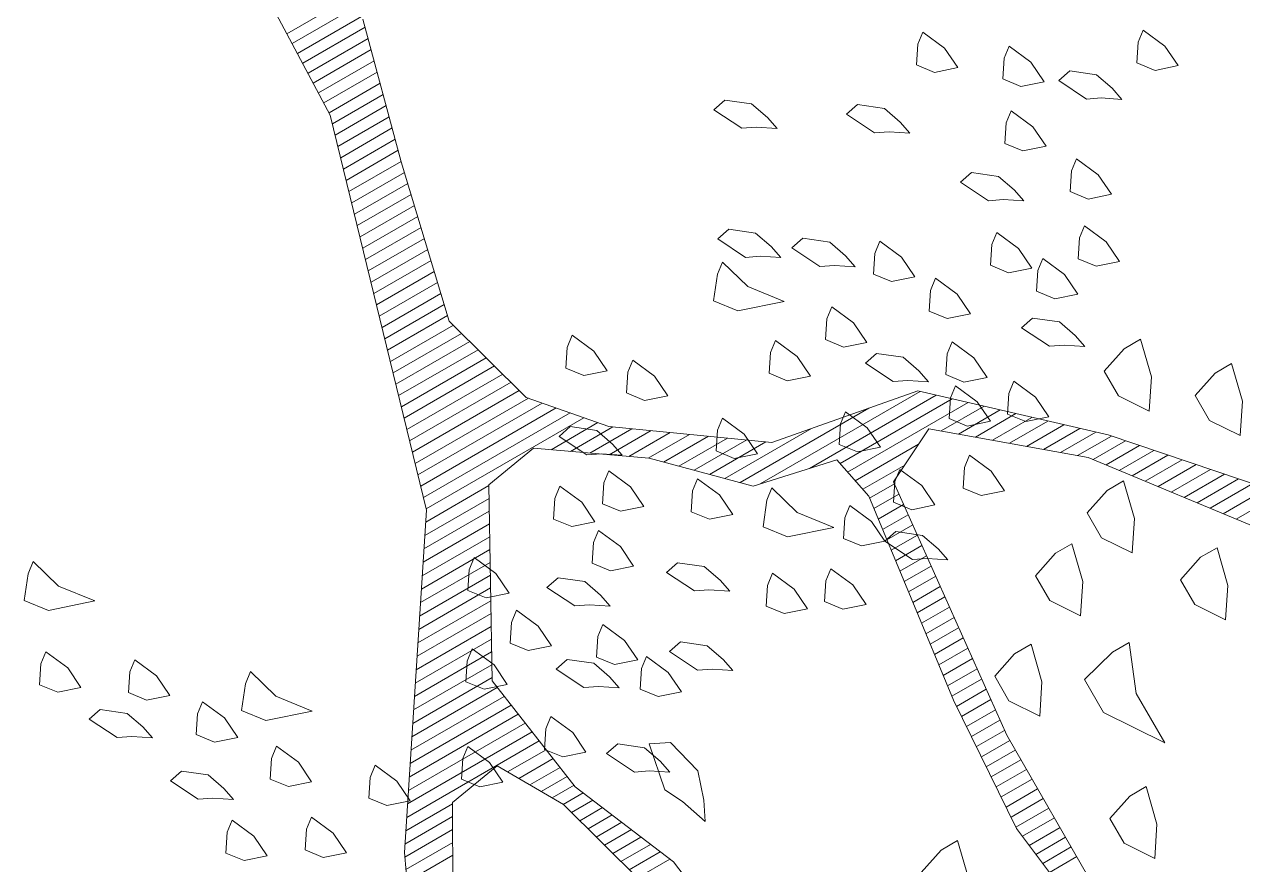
# Model space of a CAD drawing. Header units: metres. Extents: x 12093 to 20303, y 514 to 1412.
# Drawn here: x 19764.292 to 19765.852, y 685.999 to 687.075 of the extents above; entities that cross this region are included whole.
import ezdxf

# ---------------------------------------------------------------- set-up
doc = ezdxf.new("R2010")
doc.units = ezdxf.units.M
doc.layers.add('ARBOLES', color=52, linetype='Continuous', lineweight=13)
doc.layers.add('grass', color=64, linetype='Continuous', lineweight=13)

# ---------------------------------------------------------------- blocks, each defined once
blk = doc.blocks.new('ghgfghgh')
at = {"layer": 'ARBOLES', "lineweight": 20}
for p, q in [((20001.65568, 663.70906), (20001.54716, 663.91237)), ((20001.62066, 663.77468), (20001.67282, 663.8048)), ((20001.62491, 663.76671), (20001.67684, 663.7967)), ((20001.62916, 663.75874), (20001.68087, 663.7886)), ((20001.682, 663.78631), (20001.71299, 663.67122)), ((20001.63342, 663.75078), (20001.68375, 663.77983)), ((20001.63767, 663.74281), (20001.68618, 663.77081)), ((20001.64192, 663.73484), (20001.6886, 663.76179)), ((20001.64618, 663.72687), (20001.69103, 663.75277)), ((20001.65043, 663.7189), (20001.69346, 663.74374)), ((20001.65468, 663.71093), (20001.69589, 663.73472)), ((20001.65739, 663.70206), (20001.69832, 663.7257)), ((20001.65961, 663.69292), (20001.70075, 663.71668)), ((20001.73329, 663.39038), (20001.65568, 663.70906)), ((20001.66184, 663.68378), (20001.70318, 663.70765)), ((20001.66406, 663.67464), (20001.70561, 663.69863)), ((20001.66629, 663.6655), (20001.70804, 663.68961)), ((20001.66851, 663.65636), (20001.71047, 663.68059)), ((20001.67074, 663.64722), (20001.7129, 663.67156)), ((20001.71299, 663.67122), (20001.75165, 663.54283)), ((20001.67297, 663.63808), (20001.71556, 663.66268)), ((20001.67519, 663.62894), (20001.71824, 663.6538)), ((20001.67742, 663.61981), (20001.72091, 663.64492)), ((20001.67964, 663.61067), (20001.72358, 663.63604)), ((20001.68187, 663.60153), (20001.72626, 663.62715)), ((20001.68409, 663.59239), (20001.72893, 663.61827)), ((20001.68632, 663.58325), (20001.73161, 663.60939)), ((20001.68855, 663.57411), (20001.73428, 663.60051)), ((20001.69077, 663.56497), (20001.73696, 663.59163)), ((20001.693, 663.55583), (20001.73963, 663.58275)), ((20001.69522, 663.54669), (20001.74231, 663.57387)), ((20001.69745, 663.53755), (20001.74498, 663.56499)), ((20001.69967, 663.52841), (20001.74765, 663.55611)), ((20001.7019, 663.51927), (20001.75033, 663.54723)), ((20001.70413, 663.51013), (20001.75501, 663.53951)), ((20001.75165, 663.54283), (20001.81383, 663.48121)), ((20001.70635, 663.50099), (20001.76166, 663.53292)), ((20001.70858, 663.49185), (20001.7683, 663.52633)), ((20001.7108, 663.48271), (20001.77495, 663.51974)), ((20001.71303, 663.47357), (20001.7816, 663.51315)), ((20001.71525, 663.46443), (20001.78824, 663.50657)), ((20001.71748, 663.45529), (20001.79489, 663.49998)), ((20001.71971, 663.44615), (20001.80154, 663.49339)), ((20001.72193, 663.43701), (20001.80818, 663.4868)), ((20001.72416, 663.42787), (20001.81552, 663.48061)), ((20002.00265, 663.41143), (20002.1318, 663.486)), ((20002.01207, 663.44495), (20002.12997, 663.48642)), ((20002.04235, 663.42393), (20002.1447, 663.48302)), ((20002.06719, 663.42784), (20002.15759, 663.48003)), ((20002.12997, 663.48642), (20002.28344, 663.45092)), ((20001.72638, 663.41873), (20001.82673, 663.47667)), ((20001.72861, 663.40959), (20001.83795, 663.47272)), ((20001.98641, 663.41248), (20002.09035, 663.47249)), ((20002.07327, 663.42093), (20002.17048, 663.47705)), ((20002.14886, 663.45415), (20002.18337, 663.47407)), ((20002.16262, 663.45167), (20002.19626, 663.47109)), ((20001.73084, 663.40045), (20001.84917, 663.46877)), ((20001.73306, 663.39131), (20001.86038, 663.46482)), ((20002.17637, 663.44918), (20002.20915, 663.46811)), ((20002.19013, 663.4467), (20002.22204, 663.46512)), ((20002.20388, 663.44421), (20002.23493, 663.46214)), ((20001.97408, 663.41579), (20002.04413, 663.45623)), ((20002.13867, 663.45599), (20002.11029, 663.41301)), ((20002.26734, 663.43275), (20002.13867, 663.45599)), ((20002.21764, 663.44173), (20002.24782, 663.45916)), ((20002.23139, 663.43925), (20002.26072, 663.45618)), ((20002.24514, 663.43676), (20002.27361, 663.4532)), ((20002.28344, 663.45092), (20002.44844, 663.39547)), ((20002.07935, 663.41401), (20002.13043, 663.44351)), ((20002.2589, 663.43428), (20002.28615, 663.45001)), ((20002.27139, 663.43107), (20002.29756, 663.44617)), ((20002.28188, 663.4267), (20002.30897, 663.44234)), ((20001.81972, 663.44029), (20001.78367, 663.41061)), ((20002.0645, 663.4309), (20001.99699, 663.40965)), ((20002.09035, 663.40149), (20002.0645, 663.4309)), ((20002.41903, 663.36962), (20002.26734, 663.43275)), ((20002.29238, 663.42233), (20002.32039, 663.4385)), ((20002.30287, 663.41797), (20002.3318, 663.43467)), ((20002.31336, 663.4136), (20002.34321, 663.43083)), ((20002.08542, 663.4071), (20002.11931, 663.42666)), ((20002.32386, 663.40923), (20002.35462, 663.427)), ((20002.33435, 663.40487), (20002.36604, 663.42316)), ((20002.09101, 663.3999), (20002.111, 663.41144)), ((20002.11029, 663.41301), (20002.20167, 663.20867)), ((20002.34484, 663.4005), (20002.37745, 663.41932)), ((20002.35534, 663.39613), (20002.38886, 663.41549)), ((20002.36583, 663.39177), (20002.40028, 663.41165)), ((20001.73266, 663.38065), (20001.78368, 663.41011)), ((20001.78367, 663.41061), (20001.78628, 663.25253)), ((20002.15869, 663.23705), (20002.09035, 663.40149)), ((20002.09451, 663.39149), (20002.1147, 663.40315)), ((20002.37632, 663.3874), (20002.41169, 663.40782)), ((20002.38681, 663.38303), (20002.4231, 663.40398)), ((20001.73196, 663.36982), (20001.78385, 663.39978)), ((20002.098, 663.38308), (20002.11841, 663.39487)), ((20001.71547, 663.11414), (20001.73329, 663.39038)), ((20001.73126, 663.359), (20001.78402, 663.38945)), ((20002.10149, 663.37468), (20002.12211, 663.38658)), ((20001.73056, 663.34817), (20001.78419, 663.37913)), ((20002.10499, 663.36627), (20002.12582, 663.37829)), ((20001.72987, 663.33734), (20001.78436, 663.3688)), ((20002.10848, 663.35786), (20002.12952, 663.37001)), ((20002.11198, 663.34945), (20002.13323, 663.36172)), ((20001.72917, 663.32651), (20001.78453, 663.35847)), ((20002.11547, 663.34105), (20002.13694, 663.35344)), ((20001.72847, 663.31568), (20001.7847, 663.34815)), ((20002.11897, 663.33264), (20002.14064, 663.34515)), ((20001.72777, 663.30485), (20001.78487, 663.33782)), ((20002.12246, 663.32423), (20002.14435, 663.33687)), ((20001.72707, 663.29403), (20001.78504, 663.32749)), ((20002.12595, 663.31582), (20002.14805, 663.32858)), ((20001.72637, 663.2832), (20001.78521, 663.31717)), ((20002.12945, 663.30742), (20002.15176, 663.32029)), ((20001.72568, 663.27237), (20001.78538, 663.30684)), ((20002.13294, 663.29901), (20002.15546, 663.31201)), ((20002.13644, 663.2906), (20002.15917, 663.30372)), ((20001.72498, 663.26154), (20001.78555, 663.29651)), ((20002.13993, 663.28219), (20002.16287, 663.29544)), ((20001.72428, 663.25071), (20001.78572, 663.28619)), ((20002.14343, 663.27379), (20002.16658, 663.28715)), ((20001.72358, 663.23989), (20001.78589, 663.27586)), ((20002.14692, 663.26538), (20002.17028, 663.27887)), ((20001.72288, 663.22906), (20001.78606, 663.26554)), ((20002.15041, 663.25697), (20002.17399, 663.27058)), ((20001.72219, 663.21823), (20001.78623, 663.25521)), ((20002.15391, 663.24856), (20002.17769, 663.2623)), ((20002.1574, 663.24016), (20002.1814, 663.25401)), ((20001.72149, 663.2074), (20001.79045, 663.24722)), ((20001.78628, 663.25253), (20001.85332, 663.16713)), ((20002.16121, 663.23193), (20002.1851, 663.24572)), ((20001.72079, 663.19657), (20001.79608, 663.24004)), ((20002.20963, 663.13347), (20002.15869, 663.23705)), ((20002.1652, 663.22381), (20002.18881, 663.23744)), ((20001.71939, 663.17492), (20001.80734, 663.2257)), ((20001.72009, 663.18575), (20001.80171, 663.23287)), ((20002.1692, 663.21569), (20002.19251, 663.22915)), ((20001.71869, 663.16409), (20001.81297, 663.21852)), ((20002.17319, 663.20757), (20002.19622, 663.22087)), ((20001.718, 663.15326), (20001.81861, 663.21135)), ((20002.17718, 663.19945), (20002.19993, 663.21258)), ((20002.18118, 663.19133), (20002.20406, 663.20454)), ((20002.20167, 663.20867), (20002.28229, 663.06904)), ((20001.7173, 663.14243), (20001.82424, 663.20418)), ((20001.79882, 663.17907), (20001.82987, 663.197)), ((20002.18517, 663.18321), (20002.20857, 663.19672)), ((20001.8078, 663.17383), (20001.8355, 663.18983)), ((20002.18916, 663.17509), (20002.21309, 663.1889)), ((20001.79039, 663.18399), (20001.75434, 663.15431)), ((20001.84386, 663.1528), (20001.79039, 663.18399)), ((20001.81678, 663.1686), (20001.84113, 663.18265)), ((20001.82576, 663.16336), (20001.84676, 663.17548)), ((20002.19315, 663.16697), (20002.2176, 663.18109)), ((20001.83474, 663.15812), (20001.85239, 663.16831)), ((20001.85332, 663.16713), (20001.93263, 663.10653)), ((20002.19715, 663.15885), (20002.22211, 663.17327)), ((20002.20114, 663.15073), (20002.22663, 663.16545)), ((20001.84372, 663.15288), (20001.85981, 663.16217)), ((20001.85041, 663.14631), (20001.86758, 663.15623)), ((20002.20513, 663.14261), (20002.23114, 663.15763)), ((20001.7166, 663.13161), (20001.75434, 663.1534)), ((20001.75434, 663.15431), (20001.75489, 663.03051)), ((20001.90603, 663.09118), (20001.84386, 663.1528)), ((20001.85705, 663.13972), (20001.87536, 663.15029)), ((20002.20913, 663.13449), (20002.23566, 663.14981)), ((20001.7159, 663.12078), (20001.75439, 663.143)), ((20001.8637, 663.13314), (20001.88313, 663.14435)), ((20001.87035, 663.12655), (20001.8909, 663.13841)), ((20002.2144, 663.12711), (20002.24017, 663.14199)), ((20001.71581, 663.1103), (20001.75443, 663.1326)), ((20001.87699, 663.11996), (20001.89867, 663.13248)), ((20001.88364, 663.11337), (20001.90644, 663.12654)), ((20002.32555, 662.97876), (20002.20963, 663.13347)), ((20002.21985, 663.11983), (20002.24468, 663.13417)), ((20002.2253, 663.11256), (20002.2492, 663.12636)), ((20001.71667, 663.10037), (20001.75448, 663.1222)), ((20001.89029, 663.10679), (20001.91421, 663.1206)), ((20002.23075, 663.10528), (20002.25371, 663.11854)), ((20001.72651, 662.98753), (20001.71547, 663.11414)), ((20001.71754, 663.09045), (20001.75453, 663.1118)), ((20001.89693, 663.1002), (20001.92199, 663.11466)), ((20001.90358, 663.09361), (20001.92976, 663.10872)), ((20001.93263, 663.10653), (20002.00351, 663.01447)), ((20002.2362, 663.098), (20002.25823, 663.11072))]:
    blk.add_line(p, q, dxfattribs=at)
at = {"layer": 'grass'}
for p, q in [((20002.13384, 663.77601), (20002.12983, 663.76621)), ((20002.15144, 663.7631), (20002.13384, 663.77601)), ((20002.31182, 663.77762), (20002.30781, 663.76782)), ((20002.32942, 663.7647), (20002.31182, 663.77762)), ((20002.12983, 663.76621), (20002.12872, 663.7495)), ((20002.30781, 663.76782), (20002.3067, 663.75111)), ((20002.16214, 663.74728), (20002.15144, 663.7631)), ((20002.20356, 663.76467), (20002.19956, 663.75487)), ((20002.22117, 663.75175), (20002.20356, 663.76467)), ((20002.34012, 663.74889), (20002.32942, 663.7647)), ((20002.12872, 663.7495), (20002.14343, 663.74349)), ((20002.14343, 663.74349), (20002.16214, 663.74728)), ((20002.19956, 663.75487), (20002.19845, 663.73816)), ((20002.23186, 663.73594), (20002.22117, 663.75175)), ((20002.3067, 663.75111), (20002.32141, 663.7451)), ((20002.32141, 663.7451), (20002.34012, 663.74889)), ((20002.19845, 663.73816), (20002.21315, 663.73215)), ((20002.21315, 663.73215), (20002.23186, 663.73594)), ((20002.24367, 663.73684), (20002.25258, 663.74463)), ((20002.26617, 663.72192), (20002.24367, 663.73684)), ((20002.25258, 663.74463), (20002.27418, 663.74152)), ((20002.27418, 663.74152), (20002.28688, 663.73061)), ((20002.28688, 663.73061), (20002.29468, 663.7217)), ((20001.96523, 663.71337), (20001.97414, 663.72117)), ((20001.97414, 663.72117), (20001.99575, 663.71806)), ((20001.99575, 663.71806), (20002.00845, 663.70715)), ((20002.07238, 663.70962), (20002.08128, 663.71741)), ((20002.08128, 663.71741), (20002.10289, 663.7143)), ((20002.27798, 663.72281), (20002.26617, 663.72192)), ((20002.29468, 663.7217), (20002.27798, 663.72281)), ((20001.98773, 663.69846), (20001.96523, 663.71337)), ((20002.00845, 663.70715), (20002.01624, 663.69824)), ((20002.09488, 663.6947), (20002.07238, 663.70962)), ((20002.10289, 663.7143), (20002.11559, 663.70339)), ((20002.20514, 663.71255), (20002.20113, 663.70274)), ((20002.22274, 663.69963), (20002.20514, 663.71255)), ((20001.99954, 663.69935), (20001.98773, 663.69846)), ((20002.01624, 663.69824), (20001.99954, 663.69935)), ((20002.11559, 663.70339), (20002.12339, 663.69448)), ((20002.20113, 663.70274), (20002.20002, 663.68604)), ((20002.23344, 663.68382), (20002.22274, 663.69963)), ((20002.10668, 663.69559), (20002.09488, 663.6947)), ((20002.12339, 663.69448), (20002.10668, 663.69559)), ((20002.20002, 663.68604), (20002.21473, 663.68003)), ((20002.21473, 663.68003), (20002.23344, 663.68382)), ((20002.25794, 663.6738), (20002.25393, 663.664)), ((20002.27554, 663.66089), (20002.25794, 663.6738)), ((20002.16439, 663.65484), (20002.1733, 663.66264)), ((20002.1733, 663.66264), (20002.19491, 663.65953)), ((20002.19491, 663.65953), (20002.20761, 663.64862)), ((20002.25393, 663.664), (20002.25283, 663.64729)), ((20002.28624, 663.64507), (20002.27554, 663.66089)), ((20002.18689, 663.63992), (20002.16439, 663.65484)), ((20002.20761, 663.64862), (20002.2154, 663.63971)), ((20002.25283, 663.64729), (20002.26753, 663.64128)), ((20002.1987, 663.64082), (20002.18689, 663.63992)), ((20002.2154, 663.63971), (20002.1987, 663.64082)), ((20002.26753, 663.64128), (20002.28624, 663.64507)), ((20002.26442, 663.61967), (20002.26041, 663.60987)), ((20002.28202, 663.60676), (20002.26442, 663.61967)), ((20001.96838, 663.60913), (20001.97729, 663.61693)), ((20001.99088, 663.59421), (20001.96838, 663.60913)), ((20001.97729, 663.61693), (20001.99889, 663.61381)), ((20001.99889, 663.61381), (20002.01159, 663.6029)), ((20002.0283, 663.60179), (20002.03721, 663.60959)), ((20002.03721, 663.60959), (20002.05882, 663.60648)), ((20002.19358, 663.61431), (20002.18957, 663.60451)), ((20002.21118, 663.60139), (20002.19358, 663.61431)), ((20002.26041, 663.60987), (20002.2593, 663.59316)), ((20002.01159, 663.6029), (20002.01939, 663.59399)), ((20002.0508, 663.58687), (20002.0283, 663.60179)), ((20002.05882, 663.60648), (20002.07152, 663.59557)), ((20002.09914, 663.60716), (20002.09513, 663.59735)), ((20002.11674, 663.59424), (20002.09914, 663.60716)), ((20002.18957, 663.60451), (20002.18847, 663.5878)), ((20002.22188, 663.58558), (20002.21118, 663.60139)), ((20002.29271, 663.59095), (20002.28202, 663.60676)), ((20001.97217, 663.59042), (20001.96816, 663.58061)), ((20001.99267, 663.5706), (20001.97217, 663.59042)), ((20002.00269, 663.5951), (20001.99088, 663.59421)), ((20002.01939, 663.59399), (20002.00269, 663.5951)), ((20002.07152, 663.59557), (20002.07932, 663.58666)), ((20002.09513, 663.59735), (20002.09402, 663.58065)), ((20002.12743, 663.57843), (20002.11674, 663.59424)), ((20002.23079, 663.59338), (20002.22678, 663.58358)), ((20002.24839, 663.58046), (20002.23079, 663.59338)), ((20002.2593, 663.59316), (20002.274, 663.58715)), ((20002.274, 663.58715), (20002.29271, 663.59095)), ((20001.96816, 663.58061), (20001.96505, 663.55901)), ((20002.06261, 663.58777), (20002.0508, 663.58687)), ((20002.07932, 663.58666), (20002.06261, 663.58777)), ((20002.09402, 663.58065), (20002.10872, 663.57464)), ((20002.10872, 663.57464), (20002.12743, 663.57843)), ((20002.18847, 663.5878), (20002.20317, 663.58179)), ((20002.20317, 663.58179), (20002.22188, 663.58558)), ((20002.22678, 663.58358), (20002.22567, 663.56687)), ((20002.25909, 663.56465), (20002.24839, 663.58046)), ((20002.02208, 663.55858), (20001.99267, 663.5706)), ((20002.14414, 663.57732), (20002.14013, 663.56752)), ((20002.16174, 663.5644), (20002.14414, 663.57732)), ((20001.96505, 663.55901), (20001.98465, 663.55099)), ((20001.98465, 663.55099), (20002.02208, 663.55858)), ((20002.14013, 663.56752), (20002.13902, 663.55081)), ((20002.17244, 663.54859), (20002.16174, 663.5644)), ((20002.22567, 663.56687), (20002.24038, 663.56086)), ((20002.24038, 663.56086), (20002.25909, 663.56465)), ((20002.06039, 663.55435), (20002.05638, 663.54455)), ((20002.07799, 663.54144), (20002.06039, 663.55435)), ((20002.13902, 663.55081), (20002.15373, 663.5448)), ((20002.15373, 663.5448), (20002.17244, 663.54859)), ((20002.05638, 663.54455), (20002.05527, 663.52784)), ((20002.08869, 663.52563), (20002.07799, 663.54144)), ((20002.21365, 663.53746), (20002.22256, 663.54526)), ((20002.22256, 663.54526), (20002.24417, 663.54215)), ((20002.24417, 663.54215), (20002.25687, 663.53124)), ((20001.85078, 663.53135), (20001.84678, 663.52155)), ((20001.86838, 663.51844), (20001.85078, 663.53135)), ((20002.23615, 663.52255), (20002.21365, 663.53746)), ((20002.25687, 663.53124), (20002.26467, 663.52233)), ((20001.84678, 663.52155), (20001.84567, 663.50485)), ((20002.01496, 663.52717), (20002.01095, 663.51736)), ((20002.03256, 663.51425), (20002.01496, 663.52717)), ((20002.05527, 663.52784), (20002.06998, 663.52183)), ((20002.06998, 663.52183), (20002.08869, 663.52563)), ((20002.15752, 663.52609), (20002.15351, 663.51629)), ((20002.17512, 663.51317), (20002.15752, 663.52609)), ((20002.24796, 663.52344), (20002.23615, 663.52255)), ((20002.26467, 663.52233), (20002.24796, 663.52344)), ((20002.29647, 663.5205), (20002.28036, 663.50233)), ((20002.30976, 663.52817), (20002.29647, 663.5205)), ((20002.31847, 663.49774), (20002.30976, 663.52817)), ((20001.87908, 663.50263), (20001.86838, 663.51844)), ((20001.8998, 663.51132), (20001.89579, 663.50152)), ((20001.9174, 663.4984), (20001.8998, 663.51132)), ((20002.01095, 663.51736), (20002.00984, 663.50066)), ((20002.04325, 663.49844), (20002.03256, 663.51425)), ((20002.08758, 663.50892), (20002.09649, 663.51672)), ((20002.09649, 663.51672), (20002.1181, 663.5136)), ((20002.1181, 663.5136), (20002.1308, 663.50269)), ((20002.15351, 663.51629), (20002.1524, 663.49958)), ((20002.18582, 663.49736), (20002.17512, 663.51317)), ((20001.84567, 663.50485), (20001.86037, 663.49884)), ((20001.86037, 663.49884), (20001.87908, 663.50263)), ((20001.89579, 663.50152), (20001.89468, 663.48481)), ((20002.00984, 663.50066), (20002.02454, 663.49465)), ((20002.11008, 663.494), (20002.08758, 663.50892)), ((20002.1308, 663.50269), (20002.13859, 663.49379)), ((20002.1524, 663.49958), (20002.16711, 663.49357)), ((20002.28036, 663.50233), (20002.29187, 663.48238)), ((20002.36988, 663.50082), (20002.35377, 663.48266)), ((20002.38318, 663.5085), (20002.36988, 663.50082)), ((20002.39188, 663.47807), (20002.38318, 663.5085)), ((20001.92809, 663.48259), (20001.9174, 663.4984)), ((20002.02454, 663.49465), (20002.04325, 663.49844)), ((20002.12189, 663.49489), (20002.11008, 663.494)), ((20002.13859, 663.49379), (20002.12189, 663.49489)), ((20002.1602, 663.49067), (20002.1562, 663.48087)), ((20002.1778, 663.47776), (20002.1602, 663.49067)), ((20002.16711, 663.49357), (20002.18582, 663.49736)), ((20002.20743, 663.49425), (20002.20342, 663.48445)), ((20002.22503, 663.48133), (20002.20743, 663.49425)), ((20002.31669, 663.47011), (20002.31847, 663.49774)), ((20001.81383, 663.48121), (20001.88059, 663.4577)), ((20001.89468, 663.48481), (20001.90938, 663.4788)), ((20001.90938, 663.4788), (20001.92809, 663.48259)), ((20002.1562, 663.48087), (20002.15509, 663.46416)), ((20002.20342, 663.48445), (20002.20231, 663.46774)), ((20002.23572, 663.46552), (20002.22503, 663.48133)), ((20002.29187, 663.48238), (20002.31669, 663.47011)), ((20002.35377, 663.48266), (20002.36529, 663.46271)), ((20002.1885, 663.46194), (20002.1778, 663.47776)), ((20002.3901, 663.45044), (20002.39188, 663.47807)), ((20001.83382, 663.43906), (20001.8716, 663.46087)), ((20001.9722, 663.46456), (20001.9682, 663.45476)), ((20001.9898, 663.45165), (20001.9722, 663.46456)), ((20002.07155, 663.46971), (20002.06754, 663.45991)), ((20002.08915, 663.4568), (20002.07155, 663.46971)), ((20002.15509, 663.46416), (20002.16979, 663.45815)), ((20002.16979, 663.45815), (20002.1885, 663.46194)), ((20002.20231, 663.46774), (20002.21701, 663.46173)), ((20002.21701, 663.46173), (20002.23572, 663.46552)), ((20002.36529, 663.46271), (20002.3901, 663.45044)), ((20001.84034, 663.44982), (20001.84924, 663.45762)), ((20001.84924, 663.45762), (20001.87085, 663.45451)), ((20001.8495, 663.43769), (20001.88365, 663.4574)), ((20001.86519, 663.43632), (20001.89911, 663.4559)), ((20001.87085, 663.45451), (20001.88355, 663.4436)), ((20001.88059, 663.4577), (20002.01207, 663.44495)), ((20001.88087, 663.43495), (20001.91457, 663.4544)), ((20001.89655, 663.43358), (20001.93003, 663.45291)), ((20001.91224, 663.43221), (20001.94549, 663.45141)), ((20001.9682, 663.45476), (20001.96709, 663.43805)), ((20002.0005, 663.43583), (20001.9898, 663.45165)), ((20002.06754, 663.45991), (20002.06644, 663.4432)), ((20002.09985, 663.44098), (20002.08915, 663.4568)), ((20001.86284, 663.43491), (20001.84034, 663.44982)), ((20001.88355, 663.4436), (20001.89135, 663.43469)), ((20001.92475, 663.42901), (20001.96095, 663.44991)), ((20001.93708, 663.4257), (20001.97641, 663.44841)), ((20001.94942, 663.4224), (20001.99187, 663.44691)), ((20001.96175, 663.41909), (20002.00733, 663.44541)), ((20002.06644, 663.4432), (20002.08114, 663.43719)), ((20002.08114, 663.43719), (20002.09985, 663.44098)), ((20001.91308, 663.43213), (20001.81972, 663.44029)), ((20001.87464, 663.4358), (20001.86284, 663.43491)), ((20001.89135, 663.43469), (20001.87464, 663.4358)), ((20001.99699, 663.40965), (20001.91308, 663.43213)), ((20001.96709, 663.43805), (20001.98179, 663.43204)), ((20001.98179, 663.43204), (20002.0005, 663.43583)), ((20002.17158, 663.43454), (20002.16757, 663.42474)), ((20002.18918, 663.42163), (20002.17158, 663.43454)), ((20001.88044, 663.42199), (20001.87643, 663.41219)), ((20001.89804, 663.40908), (20001.88044, 663.42199)), ((20002.11545, 663.42317), (20002.11144, 663.41336)), ((20002.13305, 663.41025), (20002.11545, 663.42317)), ((20002.16757, 663.42474), (20002.16646, 663.40803)), ((20002.19988, 663.40581), (20002.18918, 663.42163)), ((20001.87643, 663.41219), (20001.87532, 663.39548)), ((20001.95217, 663.41555), (20001.94816, 663.40575)), ((20001.96977, 663.40263), (20001.95217, 663.41555)), ((20002.11144, 663.41336), (20002.11033, 663.39666)), ((20002.29599, 663.41384), (20002.28269, 663.40616)), ((20002.3047, 663.3834), (20002.29599, 663.41384)), ((20001.84102, 663.40951), (20001.83701, 663.3997)), ((20001.85862, 663.39659), (20001.84102, 663.40951)), ((20001.90874, 663.39326), (20001.89804, 663.40908)), ((20001.94816, 663.40575), (20001.94705, 663.38904)), ((20001.98047, 663.38682), (20001.96977, 663.40263)), ((20002.01209, 663.40821), (20002.00809, 663.39841)), ((20002.03259, 663.3884), (20002.01209, 663.40821)), ((20002.14375, 663.39444), (20002.13305, 663.41025)), ((20002.16646, 663.40803), (20002.18117, 663.40202)), ((20002.18117, 663.40202), (20002.19988, 663.40581)), ((20002.28269, 663.40616), (20002.26658, 663.38799)), ((20001.83701, 663.3997), (20001.8359, 663.383)), ((20001.86931, 663.38078), (20001.85862, 663.39659)), ((20001.87532, 663.39548), (20001.89003, 663.38947)), ((20001.89003, 663.38947), (20001.90874, 663.39326)), ((20002.00809, 663.39841), (20002.00497, 663.3768)), ((20002.07491, 663.39398), (20002.07091, 663.38417)), ((20002.09251, 663.38106), (20002.07491, 663.39398)), ((20002.11033, 663.39666), (20002.12503, 663.39065)), ((20002.12503, 663.39065), (20002.14375, 663.39444)), ((20001.8359, 663.383), (20001.8506, 663.37699)), ((20001.94705, 663.38904), (20001.96176, 663.38303)), ((20001.96176, 663.38303), (20001.98047, 663.38682)), ((20002.062, 663.37637), (20002.03259, 663.3884)), ((20002.07091, 663.38417), (20002.0698, 663.36747)), ((20002.26658, 663.38799), (20002.2781, 663.36805)), ((20002.30291, 663.35578), (20002.3047, 663.3834)), ((20001.8506, 663.37699), (20001.86931, 663.38078)), ((20001.87221, 663.37387), (20001.8682, 663.36407)), ((20001.88981, 663.36096), (20001.87221, 663.37387)), ((20002.00497, 663.3768), (20002.02458, 663.36879)), ((20002.02458, 663.36879), (20002.062, 663.37637)), ((20002.10321, 663.36525), (20002.09251, 663.38106)), ((20002.10321, 663.36525), (20002.11212, 663.37305)), ((20002.11212, 663.37305), (20002.13373, 663.36993)), ((20001.8682, 663.36407), (20001.8671, 663.34737)), ((20002.0698, 663.36747), (20002.0845, 663.36146)), ((20002.0845, 663.36146), (20002.10321, 663.36525)), ((20002.12571, 663.35033), (20002.10321, 663.36525)), ((20002.13373, 663.36993), (20002.14643, 663.35902)), ((20002.25431, 663.36318), (20002.24102, 663.3555)), ((20002.26302, 663.33274), (20002.25431, 663.36318)), ((20002.2781, 663.36805), (20002.30291, 663.35578)), ((20001.77175, 663.35202), (20001.76775, 663.34222)), ((20001.78936, 663.3391), (20001.77175, 663.35202)), ((20001.90051, 663.34515), (20001.88981, 663.36096)), ((20002.14643, 663.35902), (20002.15423, 663.35011)), ((20002.24102, 663.3555), (20002.22491, 663.33734)), ((20002.35816, 663.35221), (20002.34205, 663.33405)), ((20002.37146, 663.35989), (20002.35816, 663.35221)), ((20002.38017, 663.32945), (20002.37146, 663.35989)), ((20001.41579, 663.34881), (20001.41178, 663.339)), ((20001.43629, 663.32899), (20001.41579, 663.34881)), ((20001.76775, 663.34222), (20001.76664, 663.32551)), ((20001.8671, 663.34737), (20001.8818, 663.34135)), ((20001.8818, 663.34135), (20001.90051, 663.34515)), ((20001.92702, 663.34003), (20001.93593, 663.34783)), ((20001.93593, 663.34783), (20001.95753, 663.34472)), ((20001.95753, 663.34472), (20001.97023, 663.3338)), ((20002.05978, 663.34296), (20002.05577, 663.33316)), ((20002.07738, 663.33005), (20002.05978, 663.34296)), ((20002.13752, 663.35122), (20002.12571, 663.35033)), ((20002.15423, 663.35011), (20002.13752, 663.35122)), ((20001.41178, 663.339), (20001.40867, 663.3174)), ((20001.80005, 663.32329), (20001.78936, 663.3391)), ((20001.83057, 663.32798), (20001.83948, 663.33577)), ((20001.83948, 663.33577), (20001.86108, 663.33266)), ((20001.86108, 663.33266), (20001.87378, 663.32175)), ((20001.94952, 663.32511), (20001.92702, 663.34003)), ((20001.97023, 663.3338), (20001.97803, 663.3249)), ((20002.01256, 663.33938), (20002.00855, 663.32958)), ((20002.03016, 663.32647), (20002.01256, 663.33938)), ((20002.05577, 663.33316), (20002.05466, 663.31645)), ((20002.22491, 663.33734), (20002.23642, 663.31739)), ((20002.26124, 663.30512), (20002.26302, 663.33274)), ((20002.34205, 663.33405), (20002.35357, 663.3141)), ((20001.4657, 663.31697), (20001.43629, 663.32899)), ((20001.76664, 663.32551), (20001.78134, 663.3195)), ((20001.78134, 663.3195), (20001.80005, 663.32329)), ((20001.85307, 663.31306), (20001.83057, 663.32798)), ((20001.96133, 663.32601), (20001.94952, 663.32511)), ((20001.97803, 663.3249), (20001.96133, 663.32601)), ((20002.00855, 663.32958), (20002.00744, 663.31288)), ((20002.04085, 663.31066), (20002.03016, 663.32647)), ((20002.08808, 663.31423), (20002.07738, 663.33005)), ((20002.37839, 663.30183), (20002.38017, 663.32945)), ((20001.40867, 663.3174), (20001.42828, 663.30938)), ((20001.42828, 663.30938), (20001.4657, 663.31697)), ((20001.86488, 663.31395), (20001.85307, 663.31306)), ((20001.88158, 663.31284), (20001.86488, 663.31395)), ((20001.87378, 663.32175), (20001.88158, 663.31284)), ((20002.00744, 663.31288), (20002.02214, 663.30686)), ((20002.05466, 663.31645), (20002.06937, 663.31044)), ((20002.06937, 663.31044), (20002.08808, 663.31423)), ((20002.23642, 663.31739), (20002.26124, 663.30512)), ((20002.35357, 663.3141), (20002.37839, 663.30183)), ((20001.80585, 663.30948), (20001.80184, 663.29968)), ((20001.82345, 663.29657), (20001.80585, 663.30948)), ((20002.02214, 663.30686), (20002.04085, 663.31066)), ((20001.80184, 663.29968), (20001.80073, 663.28297)), ((20001.83415, 663.28075), (20001.82345, 663.29657)), ((20001.87557, 663.29814), (20001.87157, 663.28834)), ((20001.89317, 663.28522), (20001.87557, 663.29814)), ((20001.87157, 663.28834), (20001.87046, 663.27163)), ((20001.90387, 663.26941), (20001.89317, 663.28522)), ((20001.92949, 663.2761), (20001.93839, 663.2839)), ((20001.93839, 663.2839), (20001.96, 663.28079)), ((20002.30038, 663.28339), (20002.28708, 663.27571)), ((20002.30628, 663.24247), (20002.30038, 663.28339)), ((20001.42606, 663.27597), (20001.42205, 663.26617)), ((20001.44366, 663.26305), (20001.42606, 663.27597)), ((20001.77022, 663.27829), (20001.76621, 663.26848)), ((20001.78782, 663.26537), (20001.77022, 663.27829)), ((20001.80073, 663.28297), (20001.81544, 663.27696)), ((20001.81544, 663.27696), (20001.83415, 663.28075)), ((20001.95199, 663.26118), (20001.92949, 663.2761)), ((20001.96, 663.28079), (20001.9727, 663.26987)), ((20002.20805, 663.27441), (20002.19194, 663.25624)), ((20002.22134, 663.28209), (20002.20805, 663.27441)), ((20002.23005, 663.25165), (20002.22134, 663.28209)), ((20002.28708, 663.27571), (20002.26432, 663.25371)), ((20001.42205, 663.26617), (20001.42094, 663.24946)), ((20001.49779, 663.26953), (20001.49378, 663.25973)), ((20001.51539, 663.25661), (20001.49779, 663.26953)), ((20001.76621, 663.26848), (20001.7651, 663.25178)), ((20001.79851, 663.24956), (20001.78782, 663.26537)), ((20001.83794, 663.26204), (20001.84685, 663.26984)), ((20001.84685, 663.26984), (20001.86845, 663.26673)), ((20001.86845, 663.26673), (20001.88115, 663.25582)), ((20001.87046, 663.27163), (20001.88516, 663.26562)), ((20001.88516, 663.26562), (20001.90387, 663.26941)), ((20001.91078, 663.27231), (20001.90677, 663.26251)), ((20001.92838, 663.25939), (20001.91078, 663.27231)), ((20001.9727, 663.26987), (20001.9805, 663.26097)), ((20001.45436, 663.24724), (20001.44366, 663.26305)), ((20001.49378, 663.25973), (20001.49267, 663.24302)), ((20001.52609, 663.2408), (20001.51539, 663.25661)), ((20001.59112, 663.25997), (20001.58712, 663.25017)), ((20001.61162, 663.24015), (20001.59112, 663.25997)), ((20001.86044, 663.24712), (20001.83794, 663.26204)), ((20001.88115, 663.25582), (20001.88895, 663.24691)), ((20001.90677, 663.26251), (20001.90566, 663.2458)), ((20001.93907, 663.24358), (20001.92838, 663.25939)), ((20001.96379, 663.26208), (20001.95199, 663.26118)), ((20001.9805, 663.26097), (20001.96379, 663.26208)), ((20002.19194, 663.25624), (20002.20346, 663.2363)), ((20002.26432, 663.25371), (20002.27968, 663.22711)), ((20001.42094, 663.24946), (20001.43565, 663.24345)), ((20001.43565, 663.24345), (20001.45436, 663.24724)), ((20001.58712, 663.25017), (20001.58401, 663.22856)), ((20001.7651, 663.25178), (20001.7798, 663.24577)), ((20001.7798, 663.24577), (20001.79851, 663.24956)), ((20001.87225, 663.24802), (20001.86044, 663.24712)), ((20001.88895, 663.24691), (20001.87225, 663.24802)), ((20001.90566, 663.2458), (20001.92036, 663.23979)), ((20002.22827, 663.22403), (20002.23005, 663.25165)), ((20001.49267, 663.24302), (20001.50737, 663.23701)), ((20001.50737, 663.23701), (20001.52609, 663.2408)), ((20001.55259, 663.23568), (20001.54859, 663.22588)), ((20001.5702, 663.22277), (20001.55259, 663.23568)), ((20001.64103, 663.22813), (20001.61162, 663.24015)), ((20001.92036, 663.23979), (20001.93907, 663.24358)), ((20002.20346, 663.2363), (20002.22827, 663.22403)), ((20002.32931, 663.20257), (20002.30628, 663.24247)), ((20001.46105, 663.22163), (20001.46995, 663.22942)), ((20001.46995, 663.22942), (20001.49156, 663.22631)), ((20001.49156, 663.22631), (20001.50426, 663.2154)), ((20001.54859, 663.22588), (20001.54748, 663.20917)), ((20001.58401, 663.22856), (20001.60361, 663.22055)), ((20001.60361, 663.22055), (20001.64103, 663.22813)), ((20002.27968, 663.22711), (20002.32931, 663.20257)), ((20001.48355, 663.20671), (20001.46105, 663.22163)), ((20001.50426, 663.2154), (20001.51206, 663.20649)), ((20001.58089, 663.20696), (20001.5702, 663.22277)), ((20001.83372, 663.22373), (20001.82971, 663.21393)), ((20001.85132, 663.21081), (20001.83372, 663.22373)), ((20001.49535, 663.2076), (20001.48355, 663.20671)), ((20001.51206, 663.20649), (20001.49535, 663.2076)), ((20001.54748, 663.20917), (20001.56218, 663.20316)), ((20001.56218, 663.20316), (20001.58089, 663.20696)), ((20001.82971, 663.21393), (20001.8286, 663.19722)), ((20001.86201, 663.195), (20001.85132, 663.21081)), ((20001.6123, 663.19984), (20001.6083, 663.19003)), ((20001.6299, 663.18692), (20001.6123, 663.19984)), ((20001.76667, 663.19965), (20001.76267, 663.18985)), ((20001.78427, 663.18674), (20001.76667, 663.19965)), ((20001.8286, 663.19722), (20001.8433, 663.19121)), ((20001.8433, 663.19121), (20001.86201, 663.195)), ((20001.87872, 663.19389), (20001.88763, 663.20169)), ((20001.88763, 663.20169), (20001.90924, 663.19858)), ((20001.90924, 663.19858), (20001.92194, 663.18767)), ((20001.91316, 663.20167), (20001.9303, 663.2027)), ((20001.92571, 663.16459), (20001.91316, 663.20167)), ((20001.9303, 663.2027), (20001.9523, 663.17995)), ((20001.6083, 663.19003), (20001.60719, 663.17333)), ((20001.6406, 663.17111), (20001.6299, 663.18692)), ((20001.76267, 663.18985), (20001.76156, 663.17314)), ((20001.79497, 663.17093), (20001.78427, 663.18674)), ((20001.90122, 663.17897), (20001.87872, 663.19389)), ((20001.92194, 663.18767), (20001.92974, 663.17876)), ((20001.52655, 663.17197), (20001.53546, 663.17977)), ((20001.53546, 663.17977), (20001.55707, 663.17666)), ((20001.55707, 663.17666), (20001.56977, 663.16574)), ((20001.69183, 663.18449), (20001.68782, 663.17468)), ((20001.70943, 663.17157), (20001.69183, 663.18449)), ((20001.91303, 663.17987), (20001.90122, 663.17897)), ((20001.92974, 663.17876), (20001.91303, 663.17987)), ((20001.9523, 663.17995), (20001.95717, 663.15616)), ((20001.54905, 663.15705), (20001.52655, 663.17197)), ((20001.56977, 663.16574), (20001.57757, 663.15684)), ((20001.60719, 663.17333), (20001.62189, 663.16732)), ((20001.62189, 663.16732), (20001.6406, 663.17111)), ((20001.68782, 663.17468), (20001.68672, 663.15798)), ((20001.72013, 663.15576), (20001.70943, 663.17157)), ((20001.76156, 663.17314), (20001.77626, 663.16713)), ((20001.77626, 663.16713), (20001.79497, 663.17093)), ((20002.31423, 663.16727), (20002.30093, 663.15959)), ((20002.32294, 663.13683), (20002.31423, 663.16727)), ((20001.56086, 663.15794), (20001.54905, 663.15705)), ((20001.57757, 663.15684), (20001.56086, 663.15794)), ((20001.68672, 663.15798), (20001.70142, 663.15197)), ((20001.70142, 663.15197), (20001.72013, 663.15576)), ((20001.94003, 663.15513), (20001.92571, 663.16459)), ((20001.95717, 663.15616), (20001.9582, 663.13902)), ((20002.30093, 663.15959), (20002.28482, 663.14143)), ((20001.9582, 663.13902), (20001.94003, 663.15513)), ((20001.57646, 663.14013), (20001.57245, 663.13033)), ((20001.59406, 663.12721), (20001.57646, 663.14013)), ((20001.64039, 663.1426), (20001.63638, 663.13279)), ((20001.65799, 663.12968), (20001.64039, 663.1426)), ((20002.28482, 663.14143), (20002.29634, 663.12148)), ((20002.32115, 663.10921), (20002.32294, 663.13683)), ((20001.57245, 663.13033), (20001.57134, 663.11362)), ((20001.60475, 663.1114), (20001.59406, 663.12721)), ((20001.63638, 663.13279), (20001.63527, 663.11609)), ((20001.66868, 663.11387), (20001.65799, 663.12968)), ((20001.63527, 663.11609), (20001.64997, 663.11008)), ((20002.14876, 663.11606), (20002.13265, 663.0979)), ((20002.16206, 663.12374), (20002.14876, 663.11606)), ((20002.17076, 663.0933), (20002.16206, 663.12374)), ((20002.29634, 663.12148), (20002.32115, 663.10921)), ((20001.57134, 663.11362), (20001.58604, 663.10761)), ((20001.58604, 663.10761), (20001.60475, 663.1114)), ((20001.64997, 663.11008), (20001.66868, 663.11387))]:
    blk.add_line(p, q, dxfattribs=at)

msp = doc.modelspace()

# ---------------------------------------------------------------- block references
at = {"layer": 'Defpoints', "lineweight": 20, "xscale": 1.586003757394792, "yscale": 1.586003757394792, "zscale": 1.586003757394792}
msp.add_blockref('ghgfghgh', (-11958.0173, -365.6865), dxfattribs=at)

doc.saveas('drawing.dxf')
